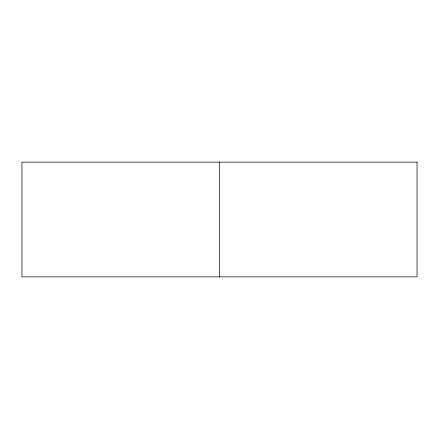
<?xml version="1.0" encoding="UTF-8"?>
<svg xmlns="http://www.w3.org/2000/svg" width="439" height="439" viewBox="0 0 439 439"><rect width="100%" height="100%" fill="white"/><g stroke="black" fill="none" stroke-linecap="round" stroke-linejoin="round"><path stroke-width="0.66" d="M219.5 162.139L219.5 276.861M417.05 162.139L21.95 162.139L21.95 276.861L417.05 276.861L417.05 162.139"/></g></svg>
